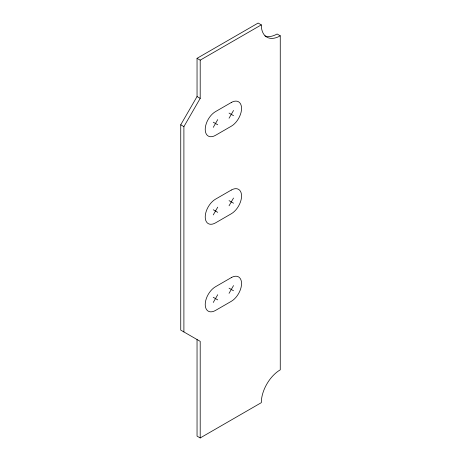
<?xml version="1.0" encoding="UTF-8"?>
<svg xmlns="http://www.w3.org/2000/svg" width="461" height="461" viewBox="0 0 461 461"><rect width="100%" height="100%" fill="white"/><g stroke="black" fill="none" stroke-linecap="round" stroke-linejoin="round"><path stroke-width="0.69" d="M200.201 437.95L200.201 341.353L180.741 330.122L180.741 124.787L197.043 96.551L197.043 58.328L258.143 23.05L261.306 24.877A26.807 15.478 -60 0 0 280.259 35.82L280.259 369.843A26.807 15.478 -60 0 0 261.306 402.672L200.201 437.95L197.043 436.123L197.043 339.532M183.899 331.943L183.899 126.614L200.201 98.377L200.201 60.149L261.306 24.877M213.259 127.351L217.725 119.612M229.054 118.229L233.525 110.49M213.259 214.907L217.725 207.168M229.054 205.785L233.525 198.046M213.259 302.462L217.725 294.723M229.054 293.34L233.525 285.601M280.259 35.82L277.101 33.993A26.807 15.478 -60 0 1 264.902 35.9M197.043 58.328L200.201 60.149M229.054 113.072L233.525 115.653M197.043 96.551L200.201 98.377M213.259 122.194L217.725 124.77M180.741 124.787L183.899 126.614M229.054 200.627L233.525 203.209M213.259 209.749L217.725 212.325M229.054 288.183L233.525 290.764M213.259 297.305L217.725 299.88M231.289 102.503L215.494 111.625A14.522 8.384 -60 0 0 205.226 129.408A14.522 8.384 -60 0 0 215.494 135.338L231.289 126.216A14.522 8.384 -60 0 0 241.558 108.433A14.522 8.384 -60 0 0 231.289 102.503M231.289 190.059L215.494 199.181A14.522 8.384 -60 0 0 205.226 216.964A14.522 8.384 -60 0 0 215.494 222.894L231.289 213.771A14.522 8.384 -60 0 0 241.558 195.988A14.522 8.384 -60 0 0 231.289 190.059M231.289 277.614L215.494 286.736A14.522 8.384 -60 0 0 205.226 304.519A14.522 8.384 -60 0 0 215.494 310.449L231.289 301.327A14.522 8.384 -60 0 0 241.558 283.544A14.522 8.384 -60 0 0 231.289 277.614"/></g></svg>
